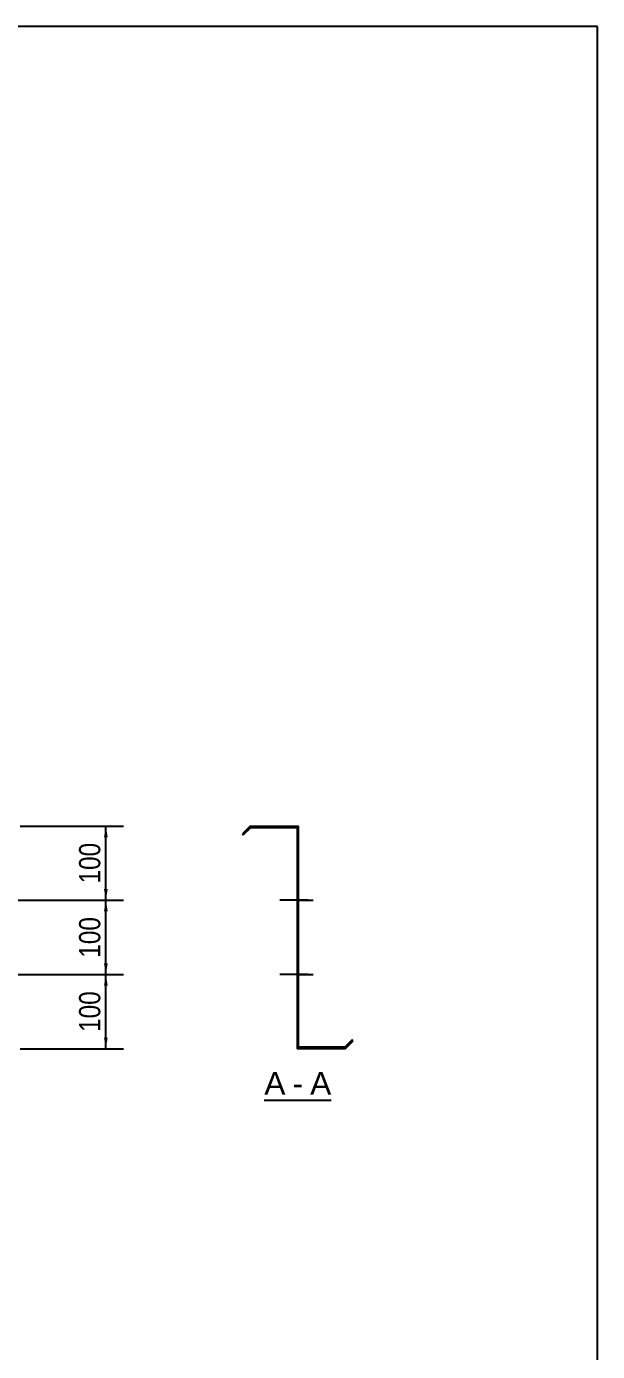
# Model space of a CAD drawing. Header units: millimetres. Extents: x -72 to 330, y -154 to 123.
# Drawn here: x 253.3 to 330.3, y -55.8 to 122.8 of the extents above; entities that cross this region are included whole.
import ezdxf

# ---------------------------------------------------------------- set-up
doc = ezdxf.new("R2010")
doc.units = ezdxf.units.MM
doc.styles.add('Arial', font='ARIAL.TTF', dxfattribs={"height": 0.2})
doc.styles.add('Arial Narrow', font='ARIALN.TTF', dxfattribs={"height": 0.2})

# ---------------------------------------------------------------- blocks, each defined once
blk = doc.blocks.new('Unknown-629083098-1846')
at = {"color": 5, "linetype": 'Continuous'}
for p, q in [((330.27, 122.75), (-69.73, 122.75)), ((330.27, -154.25), (330.27, 122.75))]:
    blk.add_line(p, q, dxfattribs=at)
blk = doc.blocks.new('Unknown-629083098-12 - 1237')
at = {"color": 7, "linetype": 'Continuous'}
blk.add_line((285.36, -21.95), (294.39, -21.95), dxfattribs=at)
at = {"color": 0, "linetype": 'Continuous'}
for points in [[(288.2, -21.2), (288.2, -18), (285.36, -18), (285.36, -21.2)], [(290.58, -21.2), (290.58, -18), (289.16, -18), (289.16, -21.2)], [(294.39, -21.2), (294.39, -18), (291.54, -18), (291.54, -21.2)]]:
    blk.add_wipeout(points, dxfattribs=at)
at = {"color": 96, "linetype": 'Continuous', "style": 'Arial'}
for s, p in [('A', (285.36, -21.2)), ('A', (291.54, -21.2)), ('-', (289.16, -21.2))]:
    blk.add_text(s, height=3.06, dxfattribs=at).set_placement(p)
blk = doc.blocks.new('Bolt-629083098-1240 - 1237')
at = {"linetype": 'Continuous'}
blk.add_hatch(color=3, dxfattribs=at).paths.add_polyline_path([(289.78, 5.7), (289.78, 4.3), (289.96, 4.3), (289.96, 5.7)])
blk.add_hatch(color=3, dxfattribs=at).paths.add_polyline_path([(289.78, 5.7), (289.78, 4.3), (289.96, 4.3), (289.96, 5.7)])
at = {"color": 3, "linetype": 'Continuous'}
for p, q in [((289.96, 5.7), (289.78, 5.7)), ((289.96, 5.7), (289.78, 5.7)), ((290.76, 5), (287.46, 5)), ((290.76, 5), (287.46, 5)), ((289.96, 4.3), (289.78, 4.3)), ((289.96, 4.3), (289.78, 4.3))]:
    blk.add_line(p, q, dxfattribs=at)
blk = doc.blocks.new('Part-629083098-1239 - 1237')
at = {"color": 2, "linetype": 'Continuous'}
for p, q in [((283.46, 15), (282.4, 13.94)), ((282.53, 13.81), (283.54, 14.82)), ((283.46, 15), (289.96, 15)), ((283.54, 14.82), (289.78, 14.82)), ((289.78, 14.82), (289.78, -15)), ((289.96, -14.82), (289.96, 15)), ((282.4, 13.94), (282.53, 13.81)), ((297.21, -13.81), (296.21, -14.82)), ((296.28, -15), (297.34, -13.94)), ((297.34, -13.94), (297.21, -13.81)), ((296.28, -15), (289.78, -15)), ((296.21, -14.82), (289.96, -14.82))]:
    blk.add_line(p, q, dxfattribs=at)
blk = doc.blocks.new('Bolt-629083098-1241 - 1237')
at = {"linetype": 'Continuous'}
blk.add_hatch(color=3, dxfattribs=at).paths.add_polyline_path([(289.78, -4.3), (289.78, -5.7), (289.96, -5.7), (289.96, -4.3)])
blk.add_hatch(color=3, dxfattribs=at).paths.add_polyline_path([(289.78, -4.3), (289.78, -5.7), (289.96, -5.7), (289.96, -4.3)])
at = {"color": 3, "linetype": 'Continuous'}
for p, q in [((290.76, -5), (287.46, -5)), ((290.76, -5), (287.46, -5)), ((289.96, -4.3), (289.78, -4.3)), ((289.96, -4.3), (289.78, -4.3)), ((289.96, -5.7), (289.78, -5.7)), ((289.96, -5.7), (289.78, -5.7))]:
    blk.add_line(p, q, dxfattribs=at)
blk = doc.blocks.new('Bolt-629083098-1242 - 1237')
at = {"linetype": 'Continuous'}
for points in [[(289.78, 5.7), (289.78, 4.3), (289.96, 4.3), (289.96, 5.7)], [(289.78, 5.7), (289.78, 4.3), (289.96, 4.3), (289.96, 5.7)], [(289.78, 5.7), (289.78, 4.3), (289.96, 4.3), (289.96, 5.7)], [(289.78, -4.3), (289.78, -5.7), (289.96, -5.7), (289.96, -4.3)], [(289.78, -4.3), (289.78, -5.7), (289.96, -5.7), (289.96, -4.3)], [(289.78, -4.3), (289.78, -5.7), (289.96, -5.7), (289.96, -4.3)]]:
    blk.add_hatch(color=3, dxfattribs=at).paths.add_polyline_path(points)
at = {"color": 3, "linetype": 'Continuous'}
for p, q in [((289.96, 5.7), (289.78, 5.7)), ((289.96, 5.7), (289.78, 5.7)), ((289.96, 5.7), (289.78, 5.7)), ((291.26, 5), (287.46, 5)), ((291.26, 5), (287.46, 5)), ((291.26, 5), (287.46, 5)), ((289.96, 4.3), (289.78, 4.3)), ((289.96, 4.3), (289.78, 4.3)), ((289.96, 4.3), (289.78, 4.3)), ((291.26, -5), (287.46, -5)), ((291.26, -5), (287.46, -5)), ((291.26, -5), (287.46, -5)), ((289.96, -4.3), (289.78, -4.3)), ((289.96, -4.3), (289.78, -4.3)), ((289.96, -4.3), (289.78, -4.3)), ((289.96, -5.7), (289.78, -5.7)), ((289.96, -5.7), (289.78, -5.7)), ((289.96, -5.7), (289.78, -5.7))]:
    blk.add_line(p, q, dxfattribs=at)
blk = doc.blocks.new('Bolt-629083098-1243 - 1237')
at = {"linetype": 'Continuous'}
for points in [[(289.78, 5.7), (289.78, 4.3), (289.96, 4.3), (289.96, 5.7)], [(289.78, 5.7), (289.78, 4.3), (289.96, 4.3), (289.96, 5.7)], [(289.78, 5.7), (289.78, 4.3), (289.96, 4.3), (289.96, 5.7)], [(289.78, -4.3), (289.78, -5.7), (289.96, -5.7), (289.96, -4.3)], [(289.78, -4.3), (289.78, -5.7), (289.96, -5.7), (289.96, -4.3)], [(289.78, -4.3), (289.78, -5.7), (289.96, -5.7), (289.96, -4.3)]]:
    blk.add_hatch(color=3, dxfattribs=at).paths.add_polyline_path(points)
at = {"color": 3, "linetype": 'Continuous'}
for p, q in [((289.96, 5.7), (289.78, 5.7)), ((289.96, 5.7), (289.78, 5.7)), ((289.96, 5.7), (289.78, 5.7)), ((291.26, 5), (287.46, 5)), ((291.26, 5), (287.46, 5)), ((291.26, 5), (287.46, 5)), ((289.96, 4.3), (289.78, 4.3)), ((289.96, 4.3), (289.78, 4.3)), ((289.96, 4.3), (289.78, 4.3)), ((291.26, -5), (287.46, -5)), ((291.26, -5), (287.46, -5)), ((291.26, -5), (287.46, -5)), ((289.96, -4.3), (289.78, -4.3)), ((289.96, -4.3), (289.78, -4.3)), ((289.96, -4.3), (289.78, -4.3)), ((289.96, -5.7), (289.78, -5.7)), ((289.96, -5.7), (289.78, -5.7)), ((289.96, -5.7), (289.78, -5.7))]:
    blk.add_line(p, q, dxfattribs=at)
blk = doc.blocks.new('Bolt-629083098-1244 - 1237')
at = {"linetype": 'Continuous'}
blk.add_hatch(color=3, dxfattribs=at).paths.add_polyline_path([(289.78, -4.3), (289.78, -5.7), (289.96, -5.7), (289.96, -4.3)])
blk.add_hatch(color=3, dxfattribs=at).paths.add_polyline_path([(289.78, -4.3), (289.78, -5.7), (289.96, -5.7), (289.96, -4.3)])
at = {"color": 3, "linetype": 'Continuous'}
for p, q in [((290.76, -5), (287.46, -5)), ((290.76, -5), (287.46, -5)), ((289.96, -4.3), (289.78, -4.3)), ((289.96, -4.3), (289.78, -4.3)), ((289.96, -5.7), (289.78, -5.7)), ((289.96, -5.7), (289.78, -5.7))]:
    blk.add_line(p, q, dxfattribs=at)
blk = doc.blocks.new('Bolt-629083098-1245 - 1237')
at = {"linetype": 'Continuous'}
blk.add_hatch(color=3, dxfattribs=at).paths.add_polyline_path([(289.78, 5.7), (289.78, 4.3), (289.96, 4.3), (289.96, 5.7)])
blk.add_hatch(color=3, dxfattribs=at).paths.add_polyline_path([(289.78, 5.7), (289.78, 4.3), (289.96, 4.3), (289.96, 5.7)])
at = {"color": 3, "linetype": 'Continuous'}
for p, q in [((289.96, 5.7), (289.78, 5.7)), ((289.96, 5.7), (289.78, 5.7)), ((290.76, 5), (287.46, 5)), ((290.76, 5), (287.46, 5)), ((289.96, 4.3), (289.78, 4.3)), ((289.96, 4.3), (289.78, 4.3))]:
    blk.add_line(p, q, dxfattribs=at)
blk = doc.blocks.new('Bolt-629083098-1246 - 1237')
at = {"linetype": 'Continuous'}
for points in [[(289.96, 4.3), (289.96, 5.7), (289.78, 5.7), (289.78, 4.3)], [(289.96, -5.7), (289.96, -4.3), (289.78, -4.3), (289.78, -5.7)]]:
    blk.add_hatch(color=3, dxfattribs=at).paths.add_polyline_path(points)
at = {"color": 3, "linetype": 'Continuous'}
for p, q in [((289.78, 5.7), (289.96, 5.7)), ((289.78, 5), (291.96, 5)), ((289.78, 4.3), (289.96, 4.3)), ((289.78, -4.3), (289.96, -4.3)), ((289.78, -5), (291.96, -5)), ((289.78, -5.7), (289.96, -5.7))]:
    blk.add_line(p, q, dxfattribs=at)
blk = doc.blocks.new('Bolt-629083098-1247 - 1237')
at = {"linetype": 'Continuous'}
blk.add_hatch(color=3, dxfattribs=at).paths.add_polyline_path([(289.96, -5.7), (289.96, -4.3), (289.78, -4.3), (289.78, -5.7)])
blk.add_hatch(color=3, dxfattribs=at).paths.add_polyline_path([(289.96, -5.7), (289.96, -4.3), (289.78, -4.3), (289.78, -5.7)])
at = {"color": 3, "linetype": 'Continuous'}
for p, q in [((290.71, -5), (287.76, -5)), ((290.71, -5), (287.76, -5)), ((289.96, -4.3), (289.78, -4.3)), ((289.96, -4.3), (289.78, -4.3)), ((289.96, -5.7), (289.78, -5.7)), ((289.96, -5.7), (289.78, -5.7))]:
    blk.add_line(p, q, dxfattribs=at)
blk = doc.blocks.new('Bolt-629083098-1248 - 1237')
at = {"linetype": 'Continuous'}
blk.add_hatch(color=3, dxfattribs=at).paths.add_polyline_path([(289.96, -5.7), (289.96, -4.3), (289.78, -4.3), (289.78, -5.7)])
blk.add_hatch(color=3, dxfattribs=at).paths.add_polyline_path([(289.96, -5.7), (289.96, -4.3), (289.78, -4.3), (289.78, -5.7)])
at = {"color": 3, "linetype": 'Continuous'}
for p, q in [((290.71, -5), (287.76, -5)), ((290.71, -5), (287.76, -5)), ((289.96, -4.3), (289.78, -4.3)), ((289.96, -4.3), (289.78, -4.3)), ((289.96, -5.7), (289.78, -5.7)), ((289.96, -5.7), (289.78, -5.7))]:
    blk.add_line(p, q, dxfattribs=at)
blk = doc.blocks.new('Bolt-629083098-1249 - 1237')
at = {"linetype": 'Continuous'}
blk.add_hatch(color=3, dxfattribs=at).paths.add_polyline_path([(289.96, -5.7), (289.96, -4.3), (289.78, -4.3), (289.78, -5.7)])
blk.add_hatch(color=3, dxfattribs=at).paths.add_polyline_path([(289.96, -5.7), (289.96, -4.3), (289.78, -4.3), (289.78, -5.7)])
at = {"color": 3, "linetype": 'Continuous'}
for p, q in [((290.71, -5), (287.76, -5)), ((290.71, -5), (287.76, -5)), ((289.96, -4.3), (289.78, -4.3)), ((289.96, -4.3), (289.78, -4.3)), ((289.96, -5.7), (289.78, -5.7)), ((289.96, -5.7), (289.78, -5.7))]:
    blk.add_line(p, q, dxfattribs=at)
blk = doc.blocks.new('Bolt-629083098-1250 - 1237')
at = {"linetype": 'Continuous'}
blk.add_hatch(color=3, dxfattribs=at).paths.add_polyline_path([(289.96, -5.7), (289.96, -4.3), (289.78, -4.3), (289.78, -5.7)])
blk.add_hatch(color=3, dxfattribs=at).paths.add_polyline_path([(289.96, -5.7), (289.96, -4.3), (289.78, -4.3), (289.78, -5.7)])
at = {"color": 3, "linetype": 'Continuous'}
for p, q in [((290.71, -5), (287.76, -5)), ((290.71, -5), (287.76, -5)), ((289.96, -4.3), (289.78, -4.3)), ((289.96, -4.3), (289.78, -4.3)), ((289.96, -5.7), (289.78, -5.7)), ((289.96, -5.7), (289.78, -5.7))]:
    blk.add_line(p, q, dxfattribs=at)
blk = doc.blocks.new('Bolt-629083098-1251 - 1237')
at = {"linetype": 'Continuous'}
blk.add_hatch(color=3, dxfattribs=at).paths.add_polyline_path([(289.96, -5.7), (289.96, -4.3), (289.78, -4.3), (289.78, -5.7)])
blk.add_hatch(color=3, dxfattribs=at).paths.add_polyline_path([(289.96, -5.7), (289.96, -4.3), (289.78, -4.3), (289.78, -5.7)])
at = {"color": 3, "linetype": 'Continuous'}
for p, q in [((290.71, -5), (287.76, -5)), ((290.71, -5), (287.76, -5)), ((289.96, -4.3), (289.78, -4.3)), ((289.96, -4.3), (289.78, -4.3)), ((289.96, -5.7), (289.78, -5.7)), ((289.96, -5.7), (289.78, -5.7))]:
    blk.add_line(p, q, dxfattribs=at)
blk = doc.blocks.new('StraightDimension-629083098-1386 - 1203')
at = {"linetype": 'Continuous'}
for points in [[(263.75, 13.5), (264, 15), (264.25, 13.5)], [(264.25, 6.5), (264, 5), (263.75, 6.5)]]:
    blk.add_hatch(color=7, dxfattribs=at).paths.add_polyline_path(points)
at = {"color": 7, "linetype": 'Continuous'}
for p, q in [((252.47, 15), (266.4, 15)), ((264, 5), (264, 15)), ((46.09, 5), (266.4, 5))]:
    blk.add_line(p, q, dxfattribs=at)
at = {"color": 0}
blk.add_wipeout([(263.85, 13.34), (259.65, 13.34), (259.65, 6.66), (263.85, 6.66)], dxfattribs=at)
at = {"color": 3, "style": 'Arial Narrow'}
blk.add_text('100', height=2.863, rotation=90.0002, dxfattribs=at).set_placement((263.25, 7.26))
blk = doc.blocks.new('StraightDimension-629083098-1387 - 1203')
at = {"linetype": 'Continuous'}
for points in [[(263.75, 3.5), (264, 5), (264.25, 3.5)], [(264.25, -3.5), (264, -5), (263.75, -3.5)]]:
    blk.add_hatch(color=7, dxfattribs=at).paths.add_polyline_path(points)
at = {"color": 7, "linetype": 'Continuous'}
for p, q in [((46.09, 5), (266.4, 5)), ((264, -5), (264, 5)), ((46.09, -5), (266.4, -5))]:
    blk.add_line(p, q, dxfattribs=at)
at = {"color": 0}
blk.add_wipeout([(263.85, 3.34), (259.65, 3.34), (259.65, -3.34), (263.85, -3.34)], dxfattribs=at)
at = {"color": 3, "style": 'Arial Narrow'}
blk.add_text('100', height=2.863, rotation=90.0002, dxfattribs=at).set_placement((263.25, -2.74))
blk = doc.blocks.new('StraightDimension-629083098-1388 - 1203')
at = {"linetype": 'Continuous'}
for points in [[(263.75, -6.5), (264, -5), (264.25, -6.5)], [(264.25, -13.5), (264, -15), (263.75, -13.5)]]:
    blk.add_hatch(color=7, dxfattribs=at).paths.add_polyline_path(points)
at = {"color": 7, "linetype": 'Continuous'}
for p, q in [((46.09, -5), (266.4, -5)), ((264, -15), (264, -5)), ((252.47, -15), (266.4, -15))]:
    blk.add_line(p, q, dxfattribs=at)
at = {"color": 0}
blk.add_wipeout([(263.85, -6.66), (259.65, -6.66), (259.65, -13.34), (263.85, -13.34)], dxfattribs=at)
at = {"color": 3, "style": 'Arial Narrow'}
blk.add_text('100', height=2.863, rotation=90.0002, dxfattribs=at).set_placement((263.25, -12.74))

msp = doc.modelspace()

# ---------------------------------------------------------------- block references
for name in ['Unknown-629083098-1846', 'Part-629083098-1239 - 1237', 'Bolt-629083098-1240 - 1237', 'Bolt-629083098-1242 - 1237', 'Bolt-629083098-1243 - 1237', 'Bolt-629083098-1245 - 1237', 'Bolt-629083098-1246 - 1237', 'Bolt-629083098-1241 - 1237', 'Bolt-629083098-1244 - 1237', 'Bolt-629083098-1247 - 1237', 'Bolt-629083098-1248 - 1237', 'Bolt-629083098-1249 - 1237', 'Bolt-629083098-1250 - 1237', 'Bolt-629083098-1251 - 1237']:
    msp.add_blockref(name, (0, 0))

# ---------------------------------------------------------------- next in the draw order: block references
for name in ['StraightDimension-629083098-1386 - 1203', 'Unknown-629083098-12 - 1237']:
    msp.add_blockref(name, (0, 0))

# ---------------------------------------------------------------- next in the draw order: block references
msp.add_blockref('StraightDimension-629083098-1387 - 1203', (0, 0))

# ---------------------------------------------------------------- next in the draw order: block references
msp.add_blockref('StraightDimension-629083098-1388 - 1203', (0, 0))

doc.saveas('drawing.dxf')
